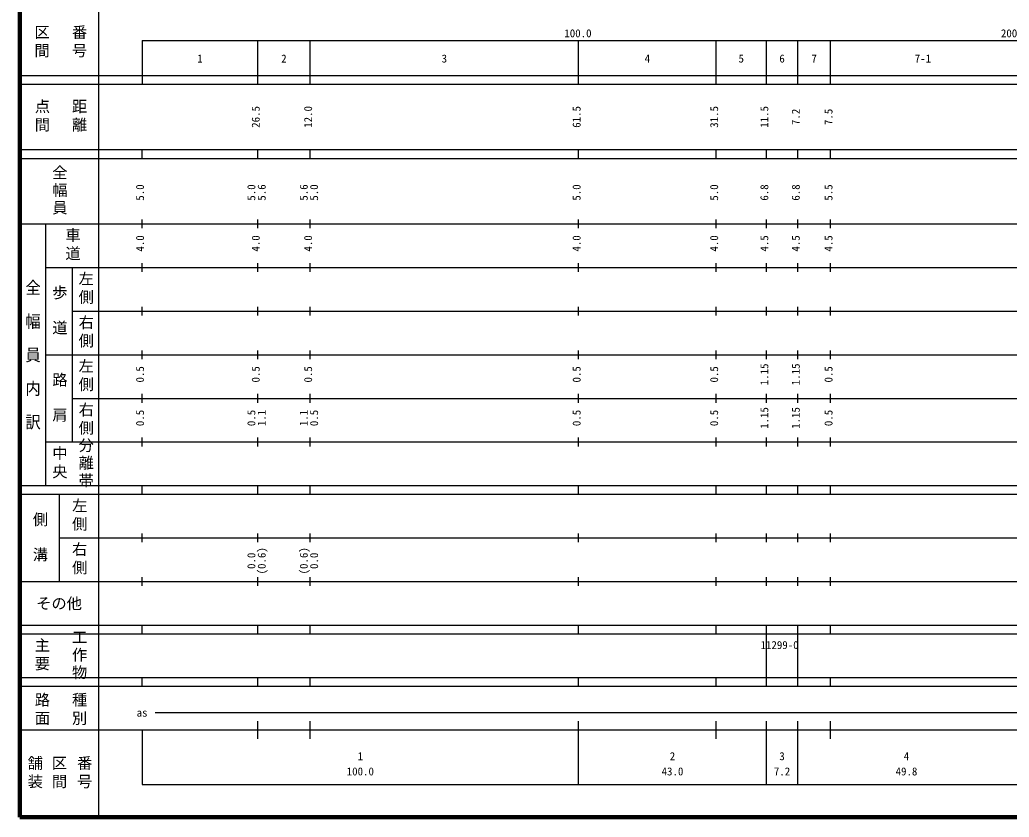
# Model space of a CAD drawing. Units: millimetres on the paper, enlarged 1000 times. Extents: x 40000 to 680000, y 20000 to 380000.
# Drawn here: x 40000 to 266628, y 20000 to 202759 of the extents above; entities that cross this region are included whole.
import ezdxf
from ezdxf.enums import TextEntityAlignment as Align

# ---------------------------------------------------------------- set-up
doc = ezdxf.new("R2010")
doc.units = ezdxf.units.MM
doc.header["$LTSCALE"] = 1000
doc.layers.add('M-TTL', color=2, linetype='Continuous', lineweight=140)
doc.layers.add('M-TTL-BAND', color=7, linetype='Continuous', lineweight=25)
doc.styles.add('@ＭＳ ゴシック', font='')
doc.styles.add('ＭＳ ゴシック', font='')
doc.styles.get('@ＭＳ ゴシック').set_extended_font_data('@MS Gothic')
doc.styles.get('ＭＳ ゴシック').set_extended_font_data('MS Gothic')

msp = doc.modelspace()

# ---------------------------------------------------------------- linework, layer by layer
at = {"layer": 'M-TTL'}
for p, q in [((40000, 380000), (40000, 20000)), ((40000, 20000), (680000, 20000))]:
    msp.add_line(p, q, dxfattribs=at)
at = {"layer": 'M-TTL-BAND'}
for p, q in [((58000, 370000), (58000, 20000)), ((68000, 198000), (579000, 198000)), ((68000, 198000), (68000, 188000)), ((94500, 188000), (94500, 198000)), ((106500, 188000), (106500, 198000)), ((168000, 188000), (168000, 198000)), ((199500, 188000), (199500, 198000)), ((211000, 188000), (211000, 198000)), ((218200, 188000), (218200, 198000)), ((225700, 188000), (225700, 198000)), ((40000, 190000), (579000, 190000)), ((40000, 188000), (579000, 188000)), ((40000, 173000), (579000, 173000)), ((68000, 171000), (68000, 173000)), ((94500, 171000), (94500, 173000)), ((106500, 171000), (106500, 173000)), ((168000, 171000), (168000, 173000)), ((199500, 171000), (199500, 173000)), ((211000, 171000), (211000, 173000)), ((218200, 171000), (218200, 173000)), ((225700, 171000), (225700, 173000)), ((40000, 171000), (579000, 171000)), ((68000, 155000), (68000, 157000)), ((94500, 155000), (94500, 157000)), ((106500, 155000), (106500, 157000)), ((168000, 155000), (168000, 157000)), ((199500, 155000), (199500, 157000)), ((211000, 155000), (211000, 157000)), ((218200, 155000), (218200, 157000)), ((225700, 155000), (225700, 157000)), ((40000, 156000), (579000, 156000)), ((46000, 96000), (46000, 156000)), ((46000, 146000), (579000, 146000)), ((52000, 146000), (52000, 106000)), ((68000, 145000), (68000, 147000)), ((94500, 145000), (94500, 147000)), ((106500, 145000), (106500, 147000)), ((168000, 145000), (168000, 147000)), ((199500, 145000), (199500, 147000)), ((211000, 145000), (211000, 147000)), ((218200, 145000), (218200, 147000)), ((225700, 145000), (225700, 147000)), ((52000, 136000), (579000, 136000)), ((68000, 135000), (68000, 137000)), ((94500, 135000), (94500, 137000)), ((106500, 135000), (106500, 137000)), ((168000, 135000), (168000, 137000)), ((199500, 135000), (199500, 137000)), ((211000, 135000), (211000, 137000)), ((218200, 135000), (218200, 137000)), ((225700, 135000), (225700, 137000)), ((68000, 125000), (68000, 127000)), ((94500, 125000), (94500, 127000)), ((106500, 125000), (106500, 127000)), ((168000, 125000), (168000, 127000)), ((199500, 125000), (199500, 127000)), ((211000, 125000), (211000, 127000)), ((218200, 125000), (218200, 127000)), ((225700, 125000), (225700, 127000)), ((46000, 126000), (579000, 126000)), ((52000, 116000), (579000, 116000)), ((68000, 115000), (68000, 117000)), ((94500, 115000), (94500, 117000)), ((106500, 115000), (106500, 117000)), ((168000, 115000), (168000, 117000)), ((199500, 115000), (199500, 117000)), ((211000, 115000), (211000, 117000)), ((218200, 115000), (218200, 117000)), ((225700, 115000), (225700, 117000)), ((68000, 105000), (68000, 107000)), ((94500, 105000), (94500, 107000)), ((106500, 105000), (106500, 107000)), ((168000, 105000), (168000, 107000)), ((199500, 105000), (199500, 107000)), ((211000, 105000), (211000, 107000)), ((218200, 105000), (218200, 107000)), ((225700, 105000), (225700, 107000)), ((46000, 106000), (579000, 106000)), ((40000, 96000), (579000, 96000)), ((68000, 94000), (68000, 96000)), ((94500, 94000), (94500, 96000)), ((106500, 94000), (106500, 96000)), ((168000, 94000), (168000, 96000)), ((199500, 94000), (199500, 96000)), ((211000, 94000), (211000, 96000)), ((218200, 94000), (218200, 96000)), ((225700, 94000), (225700, 96000)), ((40000, 94000), (579000, 94000)), ((49000, 94000), (49000, 74000)), ((49000, 84000), (579000, 84000)), ((68000, 83000), (68000, 85000)), ((94500, 83000), (94500, 85000)), ((106500, 83000), (106500, 85000)), ((168000, 83000), (168000, 85000)), ((199500, 83000), (199500, 85000)), ((211000, 83000), (211000, 85000)), ((218200, 83000), (218200, 85000)), ((225700, 83000), (225700, 85000)), ((68000, 73000), (68000, 75000)), ((94500, 73000), (94500, 75000)), ((106500, 73000), (106500, 75000)), ((168000, 73000), (168000, 75000)), ((199500, 73000), (199500, 75000)), ((211000, 73000), (211000, 75000)), ((218200, 73000), (218200, 75000)), ((225700, 73000), (225700, 75000)), ((40000, 74000), (579000, 74000)), ((40000, 64000), (579000, 64000)), ((68000, 62000), (68000, 64000)), ((94500, 62000), (94500, 64000)), ((106500, 62000), (106500, 64000)), ((168000, 62000), (168000, 64000)), ((199500, 62000), (199500, 64000)), ((211000, 62000), (211000, 64000)), ((218200, 62000), (218200, 64000)), ((225700, 62000), (225700, 64000)), ((40000, 62000), (579000, 62000)), ((211000, 52000), (211000, 62000)), ((218200, 52000), (218200, 62000)), ((40000, 52000), (579000, 52000)), ((40000, 50000), (579000, 50000)), ((68000, 50000), (68000, 52000)), ((94500, 50000), (94500, 52000)), ((106500, 50000), (106500, 52000)), ((168000, 50000), (168000, 52000)), ((199500, 50000), (199500, 52000)), ((211000, 50000), (211000, 52000)), ((218200, 50000), (218200, 52000)), ((225700, 50000), (225700, 52000)), ((71000, 44000), (565000, 44000)), ((94500, 38000), (94500, 42000)), ((106500, 38000), (106500, 42000)), ((168000, 27500), (168000, 42000)), ((199500, 38000), (199500, 42000)), ((211000, 27500), (211000, 42000)), ((218200, 27500), (218200, 42000)), ((225700, 38000), (225700, 42000)), ((40000, 40000), (579000, 40000)), ((68000, 40000), (68000, 27500)), ((68000, 27500), (579000, 27500))]:
    msp.add_line(p, q, dxfattribs=at)

# ---------------------------------------------------------------- texts
at = {"layer": 'M-TTL-BAND', "style": 'ＭＳ ゴシック'}
for s, p in [('100.0', (167844, 198195)), ('200.0', (267844, 198195)), ('1', (81250, 192405)), ('2', (100500, 192405)), ('3', (137250, 192405)), ('4', (183750, 192405)), ('5', (205250, 192405)), ('6', (214600, 192405)), ('7', (221950, 192405)), ('7-1', (246850, 192405)), ('as', (68000, 42500)), ('1', (118000, 32523)), ('2', (189500, 32523)), ('3', (214600, 32523)), ('4', (243100, 32523)), ('100.0', (118000, 29033)), ('43.0', (189500, 29033)), ('7.2', (214600, 29033)), ('49.8', (243100, 29033))]:
    msp.add_text(s, height=1833, dxfattribs=at).set_placement(p, align=Align.BOTTOM_CENTER)
for s, p in [('26.5', (95500, 180500)), ('12.0', (107500, 180500)), ('61.5', (169000, 180500)), ('31.5', (200500, 180500)), ('11.5', (212000, 180500)), ('7.2', (219200, 180500)), ('7.5', (226700, 180500)), ('5.0', (69000, 163174)), ('5.0', (94500, 163174)), ('5.6', (96870, 163174)), ('5.6', (106500, 163174)), ('5.0', (108870, 163174)), ('5.0', (169000, 163174)), ('5.0', (200500, 163174)), ('6.8', (212000, 163174)), ('6.8', (219200, 163174)), ('5.5', (226700, 163174)), ('4.0', (69000, 151500)), ('4.0', (95500, 151500)), ('4.0', (107500, 151500)), ('4.0', (169000, 151500)), ('4.0', (200500, 151500)), ('4.5', (212000, 151500)), ('4.5', (219200, 151500)), ('4.5', (226700, 151500)), ('0.5', (69000, 121500)), ('0.5', (95500, 121500)), ('0.5', (107500, 121500)), ('0.5', (169000, 121500)), ('0.5', (200500, 121500)), ('1.15', (212000, 121500)), ('1.15', (219200, 121500)), ('0.5', (226700, 121500)), ('1.15', (212000, 111500)), ('1.15', (219200, 111500)), ('0.5', (69000, 111500)), ('0.5', (94500, 111500)), ('1.1', (96870, 111500)), ('1.1', (106500, 111500)), ('0.5', (108870, 111500)), ('0.5', (169000, 111500)), ('0.5', (200500, 111500)), ('0.5', (226700, 111500)), ('0.0', (94500, 78764)), ('(0.6)', (96870, 78764)), ('(0.6)', (106500, 78764)), ('0.0', (108870, 78764))]:
    msp.add_text(s, height=1833, rotation=90, dxfattribs=at).set_placement(p, align=Align.BOTTOM_CENTER)
at = {"layer": 'M-TTL-BAND', "style": '@ＭＳ ゴシック', "width": 1.1}
msp.add_text('全\u3000幅\u3000員\u3000内\u3000訳', height=2566, rotation=270, dxfattribs=at).set_placement((43000, 126000), align=Align.MIDDLE_CENTER)
at = {"layer": 'M-TTL-BAND', "style": 'ＭＳ ゴシック'}
msp.add_text('その他', height=2566, dxfattribs=at).set_placement((49000, 69000), align=Align.MIDDLE_CENTER)
msp.add_text('11299-0', height=1833, dxfattribs=at).set_placement((209669, 57996), align=Align.BOTTOM_LEFT)
at = {"layer": 'M-TTL-BAND', "char_height": 2566, "attachment_point": 5, "rotation": 270, "style": '@ＭＳ ゴシック'}
for s, insert in [('\\T1.2;区間', (45000, 197500)), ('\\T1.2;番号', (53500, 197500)), ('\\T1.2;点間', (45000, 180500)), ('\\T1.2;距離', (53500, 180500)), ('\\T1.15;全幅員', (49000, 163500)), ('\\T1.2;車道', (52000, 151000)), ('\\T1.2;左側', (55000, 141000)), ('\\T1.15;歩\u3000道', (49000, 136000)), ('\\T1.2;右側', (55000, 131000)), ('\\T1.2;左側', (55000, 121000)), ('\\T1.15;路\u3000肩', (49000, 116000)), ('\\T1.2;右側', (55000, 111000)), ('\\T1.15;分離帯', (55000, 101000)), ('\\T1.2;中央', (49000, 101000)), ('\\T1.2;左側', (53500, 89000)), ('\\T1.15;側\u3000溝', (44500, 84000)), ('\\T1.2;右側', (53500, 79000)), ('\\T1.15;工作物', (53500, 57000)), ('\\T1.2;主要', (45000, 57000)), ('\\T1.2;路面', (45000, 44500)), ('\\T1.2;種別', (53500, 44500)), ('\\T1.2;舗装', (43333, 30000)), ('\\T1.2;番号', (54667, 30000)), ('\\T1.2;区間', (49000, 30000))]:
    msp.add_mtext(s, dxfattribs=dict(at, insert=insert))

doc.saveas('drawing.dxf')
